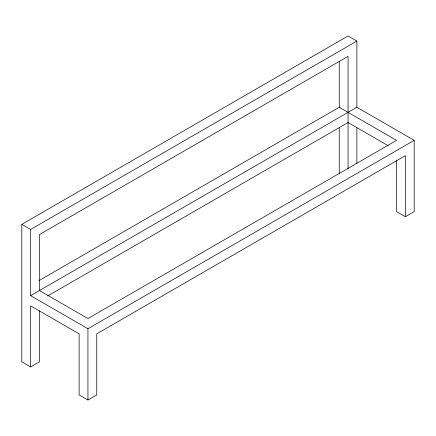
<?xml version="1.0" encoding="UTF-8"?>
<svg xmlns="http://www.w3.org/2000/svg" width="436" height="436" viewBox="0 0 436 436"><rect width="100%" height="100%" fill="white"/><g stroke="black" fill="none" stroke-linecap="round" stroke-linejoin="round"><path stroke-width="0.65" d="M39.436 310.912L39.436 361.82L30.618 366.916L21.8 361.82L21.8 224.36L348.064 35.997L356.882 41.088L356.882 107.272L30.618 295.635L30.618 229.456L356.882 41.088M38.864 280.697L339.246 107.272L396.564 140.359L87.936 318.547L39.436 290.545L39.436 234.546L348.064 56.358L348.064 168.705M47.682 295.968L348.064 122.543L388.383 145.82M30.618 295.635L87.936 328.728L414.2 140.359L414.2 211.64L405.382 216.73L396.564 211.64L396.564 160.05M30.618 366.916L30.618 305.821L79.118 333.818L79.118 394.912L87.936 400.003L96.754 394.912L96.754 333.818L405.382 155.636L405.382 216.73M356.882 107.272L414.2 140.359M21.8 224.36L30.618 229.456M356.882 127.634L356.882 163.614M339.246 61.389L339.246 107.272M339.246 127.634L339.246 173.795M87.936 328.728L87.936 400.003"/></g></svg>
